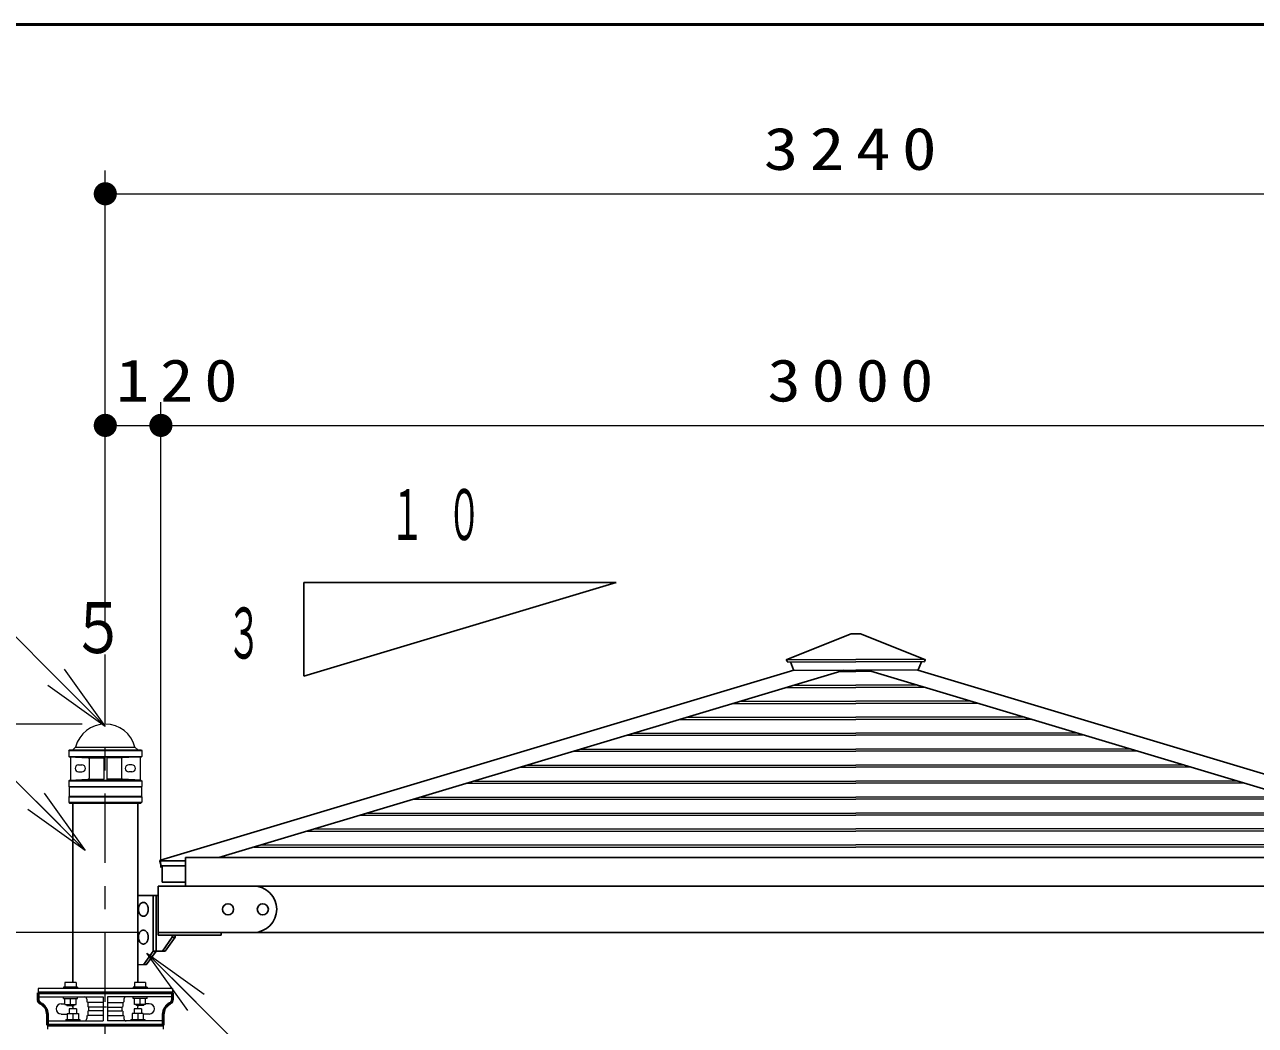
# Model space of a CAD drawing. Units: millimetres on the paper, scale 1:50. Extents: x -365 to 10, y -38 to 257.
# Drawn here: x -80.4 to -27.3, y 213.8 to 257 of the extents above; entities that cross this region are included whole.
import ezdxf
from ezdxf.enums import TextEntityAlignment as Align

# ---------------------------------------------------------------- set-up
doc = ezdxf.new("R2010")
doc.units = ezdxf.units.MM
doc.linetypes.add('USER2', pattern=[6, 3, -1, 1, -1])
doc.layers.add('LY_1', color=7, linetype='Continuous', lineweight=25)
doc.layers.add('LY_2', color=7, linetype='Continuous', lineweight=13)
doc.styles.add('ＭＳ ゴシック', font='')
doc.styles.get('ＭＳ ゴシック').set_extended_font_data('MS Gothic')

# ---------------------------------------------------------------- blocks, each defined once
blk = doc.blocks.new('filled_dot')
at = {"color": 0, "linetype": 'Continuous', "lineweight": -2, "const_width": 1.25}
blk.add_lwpolyline([(-0.625, 0, 1), (0.625, 0, 1)], format="xyb", close=True, dxfattribs=at)

msp = doc.modelspace()

# ---------------------------------------------------------------- linework, layer by layer
at = {"layer": 'LY_1', "lineweight": 13}
for p, q in [((-76.907, 231.028), (-76.907, 250.697)), ((-76.907, 249.697), (-12.107, 249.697)), ((-74.507, 220.606), (-74.507, 240.697)), ((-76.907, 239.697), (-70.62, 239.697)), ((-74.507, 239.697), (-14.507, 239.697)), ((-78.678, 229.169), (-76.91, 226.695)), ((-76.91, 226.695), (-79.385, 228.462)), ((-76.91, 226.695), (-79.031, 228.816)), ((-77.907, 226.804), (-106.907, 226.804)), ((-78.305, 225.686), (-78.187, 225.804)), ((-78.187, 225.804), (-75.627, 225.804)), ((-75.509, 225.686), (-75.627, 225.804)), ((-78.487, 225.666), (-78.467, 225.686)), ((-78.487, 225.666), (-78.487, 225.406)), ((-78.487, 225.666), (-75.327, 225.666)), ((-78.487, 225.406), (-75.327, 225.406)), ((-78.487, 225.406), (-78.467, 225.386)), ((-78.467, 225.686), (-75.347, 225.686)), ((-78.467, 225.386), (-77.645, 225.35)), ((-78.467, 225.386), (-75.347, 225.386)), ((-78.407, 225.382), (-78.407, 224.39)), ((-77.607, 225.348), (-76.977, 225.348)), ((-77.607, 225.31), (-77.607, 224.461)), ((-76.977, 225.346), (-76.977, 224.426)), ((-76.207, 225.348), (-76.837, 225.348)), ((-76.837, 225.346), (-76.837, 224.426)), ((-76.207, 225.31), (-76.207, 224.461)), ((-75.347, 225.386), (-76.168, 225.35)), ((-75.407, 225.382), (-75.407, 224.39)), ((-75.347, 225.686), (-75.327, 225.666)), ((-75.347, 225.386), (-75.327, 225.406)), ((-75.327, 225.666), (-75.327, 225.406)), ((-78.057, 225.036), (-77.917, 225.036)), ((-75.757, 225.036), (-75.897, 225.036)), ((-78.447, 224.386), (-78.487, 224.346)), ((-78.487, 224.346), (-75.327, 224.346)), ((-78.487, 224.346), (-78.487, 224.106)), ((-78.447, 224.386), (-77.645, 224.421)), ((-78.447, 224.386), (-75.367, 224.386)), ((-78.057, 224.736), (-77.917, 224.736)), ((-77.607, 224.422), (-76.977, 224.422)), ((-76.207, 224.422), (-76.837, 224.422)), ((-75.367, 224.386), (-76.168, 224.421)), ((-75.757, 224.736), (-75.897, 224.736)), ((-75.367, 224.386), (-75.327, 224.346)), ((-75.327, 224.346), (-75.327, 224.106)), ((-79.544, 223.82), (-77.777, 221.345)), ((-78.487, 224.106), (-75.327, 224.106)), ((-78.487, 224.106), (-78.467, 224.086)), ((-78.467, 223.686), (-78.487, 223.666)), ((-78.467, 224.086), (-75.347, 224.086)), ((-78.467, 224.086), (-78.467, 223.686)), ((-78.467, 223.686), (-75.347, 223.686)), ((-75.327, 224.106), (-75.347, 224.086)), ((-75.347, 224.086), (-75.347, 223.686)), ((-75.347, 223.686), (-75.327, 223.666)), ((-77.777, 221.345), (-79.898, 223.467)), ((-78.487, 223.666), (-75.327, 223.666)), ((-78.487, 223.666), (-78.487, 223.426)), ((-78.487, 223.426), (-75.327, 223.426)), ((-78.487, 223.426), (-78.447, 223.386)), ((-78.447, 223.386), (-75.367, 223.386)), ((-75.327, 223.426), (-75.367, 223.386)), ((-75.327, 223.666), (-75.327, 223.426)), ((-77.777, 221.345), (-80.251, 223.113)), ((-75.427, 217.804), (-96.907, 217.804)), ((-75.113, 216.914), (-72.991, 214.793)), ((-75.113, 216.914), (-72.638, 215.146)), ((-73.345, 214.439), (-75.113, 216.914)), ((-79.807, 215.384), (-79.807, 215.204)), ((-74.007, 215.384), (-79.807, 215.384)), ((-78.106, 215.448), (-78.707, 215.448)), ((-78.707, 215.448), (-78.707, 215.384)), ((-78.647, 215.648), (-78.647, 215.448)), ((-78.167, 215.648), (-78.647, 215.648)), ((-78.167, 215.648), (-78.167, 215.448)), ((-78.106, 215.448), (-78.106, 215.384)), ((-75.106, 215.448), (-75.707, 215.448)), ((-75.707, 215.448), (-75.707, 215.384)), ((-75.167, 215.648), (-75.647, 215.648)), ((-75.647, 215.648), (-75.647, 215.448)), ((-75.167, 215.648), (-75.167, 215.448)), ((-75.106, 215.448), (-75.106, 215.384)), ((-74.007, 215.384), (-74.007, 215.204)), ((-79.807, 215.024), (-76.997, 215.024)), ((-78.807, 214.724), (-78.647, 214.724)), ((-78.707, 214.96), (-78.707, 215.024)), ((-78.707, 214.96), (-78.107, 214.96)), ((-78.647, 214.7), (-78.647, 214.96)), ((-78.647, 214.7), (-78.167, 214.7)), ((-78.567, 214.648), (-78.567, 214.7)), ((-78.567, 214.648), (-78.247, 214.648)), ((-78.407, 214.7), (-78.407, 214.96)), ((-78.247, 214.648), (-78.247, 214.7)), ((-78.167, 214.7), (-78.167, 214.96)), ((-78.107, 214.96), (-78.107, 215.024)), ((-77.707, 214.924), (-77.707, 214.804)), ((-77.667, 214.784), (-77.707, 214.804)), ((-76.997, 214.784), (-77.667, 214.784)), ((-77.667, 214.784), (-77.667, 214.604)), ((-76.997, 215.024), (-76.997, 213.984)), ((-76.817, 215.024), (-76.817, 213.984)), ((-74.007, 215.024), (-76.817, 215.024)), ((-76.817, 214.784), (-76.147, 214.784)), ((-76.147, 214.784), (-76.107, 214.804)), ((-76.147, 214.784), (-76.147, 214.604)), ((-76.107, 214.924), (-76.107, 214.804)), ((-75.707, 214.96), (-75.707, 215.024)), ((-75.107, 214.96), (-75.707, 214.96)), ((-75.647, 214.7), (-75.647, 214.96)), ((-75.167, 214.7), (-75.647, 214.7)), ((-75.567, 214.648), (-75.567, 214.7)), ((-75.247, 214.648), (-75.567, 214.648)), ((-75.407, 214.7), (-75.407, 214.96)), ((-75.247, 214.648), (-75.247, 214.7)), ((-75.167, 214.7), (-75.167, 214.96)), ((-75.007, 214.724), (-75.167, 214.724)), ((-75.107, 214.96), (-75.107, 215.024)), ((-78.807, 214.284), (-78.547, 214.284)), ((-78.547, 214.308), (-78.067, 214.308)), ((-78.547, 214.308), (-78.547, 214.048)), ((-78.147, 214.504), (-78.467, 214.504)), ((-78.467, 214.504), (-78.467, 214.308)), ((-78.307, 214.308), (-78.307, 214.048)), ((-78.147, 214.504), (-78.147, 214.308)), ((-78.067, 214.308), (-78.067, 214.048)), ((-77.707, 214.204), (-77.667, 214.224)), ((-77.707, 214.204), (-77.707, 214.084)), ((-77.627, 214.584), (-77.667, 214.604)), ((-77.667, 214.404), (-77.627, 214.424)), ((-77.667, 214.404), (-77.667, 214.224)), ((-76.997, 214.224), (-77.667, 214.224)), ((-76.997, 214.584), (-77.627, 214.584)), ((-77.627, 214.584), (-77.627, 214.424)), ((-76.997, 214.424), (-77.627, 214.424)), ((-76.857, 214.584), (-76.957, 214.584)), ((-76.817, 214.584), (-76.187, 214.584)), ((-76.817, 214.424), (-76.187, 214.424)), ((-76.817, 214.224), (-76.147, 214.224)), ((-76.187, 214.584), (-76.147, 214.604)), ((-76.187, 214.584), (-76.187, 214.424)), ((-76.147, 214.404), (-76.187, 214.424)), ((-76.147, 214.404), (-76.147, 214.224)), ((-76.107, 214.204), (-76.147, 214.224)), ((-76.107, 214.204), (-76.107, 214.084)), ((-75.267, 214.308), (-75.747, 214.308)), ((-75.747, 214.308), (-75.747, 214.048)), ((-75.667, 214.504), (-75.667, 214.308)), ((-75.347, 214.504), (-75.667, 214.504)), ((-75.507, 214.308), (-75.507, 214.048)), ((-75.347, 214.504), (-75.347, 214.308)), ((-75.267, 214.308), (-75.267, 214.048)), ((-75.007, 214.284), (-75.267, 214.284)), ((-79.407, 213.984), (-76.997, 213.984)), ((-79.407, 213.804), (-79.407, 213.624)), ((-79.407, 213.804), (-74.407, 213.804)), ((-78.607, 214.048), (-78.007, 214.048)), ((-78.607, 214.048), (-78.607, 213.984)), ((-78.007, 214.048), (-78.007, 213.984)), ((-74.407, 213.984), (-76.817, 213.984)), ((-75.807, 214.048), (-75.807, 213.984)), ((-75.807, 214.048), (-75.207, 214.048)), ((-75.207, 214.048), (-75.207, 213.984)), ((-74.407, 213.804), (-74.407, 213.624))]:
    msp.add_line(p, q, dxfattribs=at)
at = {"layer": 'LY_1'}
for p, q in [((-68.334, 228.865), (-54.854, 232.909)), ((-68.334, 232.909), (-54.854, 232.909)), ((-68.334, 232.909), (-68.334, 228.865)), ((-78.305, 223.386), (-78.305, 215.648)), ((-75.509, 215.648), (-75.509, 223.386)), ((-73.447, 221.034), (-15.567, 221.034)), ((-73.447, 219.804), (-73.447, 221.034)), ((-74.447, 219.973), (-74.447, 220.685)), ((-73.447, 219.973), (-74.447, 219.973)), ((-44.507, 219.804), (-70.507, 219.804)), ((-44.507, 219.804), (-18.507, 219.804)), ((-44.507, 217.804), (-70.507, 217.804)), ((-44.507, 217.804), (-18.507, 217.804))]:
    msp.add_line(p, q, dxfattribs=at)
at = {"layer": 'LY_1', "color": 2}
for p, q in [((-47.488, 229.596), (-44.705, 230.704)), ((-44.705, 230.704), (-44.507, 230.704)), ((-44.308, 230.704), (-44.507, 230.704)), ((-41.525, 229.596), (-44.308, 230.704)), ((-47.499, 229.57), (-47.47, 229.496)), ((-41.514, 229.57), (-41.543, 229.496)), ((-47.335, 229.483), (-47.2, 229.143)), ((-41.678, 229.483), (-41.813, 229.143))]:
    msp.add_line(p, q, dxfattribs=at)
at = {"layer": 'LY_1', "linetype": 'USER2', "lineweight": 13}
msp.add_line((-76.907, 166.804), (-76.907, 230.028), dxfattribs=at)
at = {"layer": 'LY_1', "color": 2, "lineweight": 13}
for p, q in [((-47.497, 229.589), (-44.507, 229.589)), ((-41.516, 229.589), (-44.507, 229.589)), ((-47.451, 229.483), (-44.507, 229.483)), ((-47.181, 229.13), (-44.507, 229.13)), ((-41.562, 229.483), (-44.507, 229.483)), ((-41.832, 229.13), (-44.507, 229.13))]:
    msp.add_line(p, q, dxfattribs=at)
at = {"layer": 'LY_1', "color": 131}
for p, q in [((-47.178, 229.13), (-74.531, 220.924)), ((-45.012, 229.13), (-72, 221.034)), ((-44.001, 229.13), (-17.013, 221.034)), ((-41.835, 229.13), (-14.482, 220.924)), ((-74.492, 220.685), (-74.552, 220.884)), ((-74.492, 220.685), (-73.447, 220.685))]:
    msp.add_line(p, q, dxfattribs=at)
at = {"layer": 'LY_1', "color": 12, "lineweight": 13}
for p, q in [((-45.196, 229.075), (-44.507, 229.075)), ((-43.817, 229.075), (-44.507, 229.075)), ((-47.181, 228.479), (-44.507, 228.479)), ((-41.832, 228.479), (-44.507, 228.479)), ((-47.495, 228.385), (-44.507, 228.385)), ((-41.518, 228.385), (-44.507, 228.385)), ((-49.794, 227.695), (-44.507, 227.695)), ((-49.48, 227.79), (-44.507, 227.79)), ((-39.533, 227.79), (-44.507, 227.79)), ((-39.219, 227.695), (-44.507, 227.695)), ((-52.093, 227.006), (-44.507, 227.006)), ((-51.778, 227.1), (-44.507, 227.1)), ((-37.235, 227.1), (-44.507, 227.1)), ((-36.92, 227.006), (-44.507, 227.006)), ((-54.077, 226.411), (-44.507, 226.411)), ((-34.936, 226.411), (-44.507, 226.411)), ((-54.392, 226.316), (-44.507, 226.316)), ((-34.622, 226.316), (-44.507, 226.316)), ((-56.69, 225.627), (-44.507, 225.627)), ((-56.376, 225.721), (-44.507, 225.721)), ((-32.637, 225.721), (-44.507, 225.721)), ((-32.323, 225.627), (-44.507, 225.627)), ((-58.989, 224.937), (-44.507, 224.937)), ((-58.675, 225.031), (-44.507, 225.031)), ((-30.338, 225.031), (-44.507, 225.031)), ((-30.024, 224.937), (-44.507, 224.937)), ((-61.288, 224.247), (-44.507, 224.247)), ((-60.973, 224.342), (-44.507, 224.342)), ((-28.04, 224.342), (-44.507, 224.342)), ((-27.725, 224.247), (-44.507, 224.247)), ((-63.587, 223.558), (-44.507, 223.558)), ((-63.272, 223.652), (-44.507, 223.652)), ((-25.741, 223.652), (-44.507, 223.652)), ((-25.426, 223.558), (-44.507, 223.558)), ((-65.885, 222.868), (-44.507, 222.868)), ((-65.571, 222.962), (-44.507, 222.962)), ((-23.442, 222.962), (-44.507, 222.962)), ((-23.128, 222.868), (-44.507, 222.868)), ((-68.184, 222.178), (-44.507, 222.178)), ((-67.87, 222.273), (-44.507, 222.273)), ((-21.143, 222.273), (-44.507, 222.273)), ((-20.829, 222.178), (-44.507, 222.178)), ((-70.169, 221.583), (-44.507, 221.583)), ((-18.844, 221.583), (-44.507, 221.583)), ((-70.483, 221.489), (-44.507, 221.489)), ((-18.53, 221.489), (-44.507, 221.489))]:
    msp.add_line(p, q, dxfattribs=at)
at = {"layer": 'LY_1', "color": 4}
msp.add_line((-73.447, 220.893), (-74.507, 220.893), dxfattribs=at)
at = {"layer": 'LY_1', "color": 40}
for p, q in [((-70.507, 219.804), (-74.626, 219.804)), ((-74.626, 217.684), (-74.626, 219.804)), ((-74.626, 219.404), (-75.509, 219.404)), ((-74.839, 217.004), (-74.839, 219.404)), ((-74.712, 217.004), (-74.712, 219.404)), ((-70.507, 217.804), (-74.626, 217.804)), ((-74.626, 217.684), (-71.907, 217.684)), ((-74.443, 217.004), (-74.019, 217.604)), ((-74.316, 217.004), (-73.891, 217.604)), ((-74.019, 217.604), (-74.019, 217.684)), ((-73.891, 217.604), (-74.019, 217.604)), ((-73.891, 217.604), (-73.891, 217.684)), ((-71.907, 217.684), (-71.907, 217.804)), ((-75.263, 216.404), (-74.839, 217.004)), ((-75.136, 216.404), (-74.712, 217.004)), ((-74.316, 217.004), (-74.839, 217.004))]:
    msp.add_line(p, q, dxfattribs=at)
at = {"layer": 'LY_1', "color": 40, "lineweight": 13}
msp.add_line((-75.136, 216.404), (-75.509, 216.404), dxfattribs=at)
at = {"layer": 'LY_1', "color": 140, "lineweight": 50}
for p, q in [((-79.807, 215.204), (-79.807, 214.92)), ((-79.807, 215.204), (-74.007, 215.204)), ((-74.007, 215.204), (-74.007, 214.92)), ((-79.407, 214.264), (-79.407, 213.804)), ((-74.407, 214.264), (-74.407, 213.804)), ((-79.407, 213.804), (-74.407, 213.804))]:
    msp.add_line(p, q, dxfattribs=at)
at = {"layer": 'LY_1', "lineweight": 13}
for points in [[(-76.91, 226.695), (-83.193, 232.977), (-111.268, 232.977)], [(-77.777, 221.345), (-84.446, 228.015), (-123.853, 228.015)], [(-75.113, 216.914), (-66.518, 208.32), (-41.563, 208.32)]]:
    msp.add_lwpolyline(points, dxfattribs=at)
at = {"layer": 'LY_1', "color": 40}
for points in [[(-75.263, 219.104), (-75.282, 219.102), (-75.3, 219.099), (-75.318, 219.093), (-75.336, 219.085), (-75.353, 219.075), (-75.369, 219.063), (-75.385, 219.049), (-75.4, 219.033), (-75.413, 219.016), (-75.426, 218.996), (-75.437, 218.976), (-75.447, 218.954), (-75.456, 218.93), (-75.463, 218.906), (-75.468, 218.881), (-75.472, 218.856), (-75.475, 218.83), (-75.475, 218.804), (-75.475, 218.777), (-75.472, 218.751), (-75.468, 218.726), (-75.463, 218.701), (-75.456, 218.677), (-75.447, 218.654), (-75.437, 218.632), (-75.426, 218.611), (-75.413, 218.591), (-75.4, 218.574), (-75.385, 218.558), (-75.369, 218.544), (-75.353, 218.532), (-75.336, 218.522), (-75.318, 218.514), (-75.3, 218.508), (-75.282, 218.505), (-75.263, 218.504), (-75.245, 218.505), (-75.226, 218.508), (-75.208, 218.514), (-75.191, 218.522), (-75.174, 218.532), (-75.157, 218.544), (-75.142, 218.558), (-75.127, 218.574), (-75.113, 218.591), (-75.101, 218.611), (-75.089, 218.632), (-75.08, 218.654), (-75.071, 218.677), (-75.064, 218.701), (-75.058, 218.726), (-75.054, 218.751), (-75.052, 218.777), (-75.051, 218.804), (-75.052, 218.83), (-75.054, 218.856), (-75.058, 218.881), (-75.064, 218.906), (-75.071, 218.93), (-75.08, 218.954), (-75.089, 218.976), (-75.101, 218.996), (-75.113, 219.016), (-75.127, 219.033), (-75.142, 219.049), (-75.157, 219.063), (-75.174, 219.075), (-75.191, 219.085), (-75.208, 219.093), (-75.226, 219.099), (-75.245, 219.102)], [(-75.263, 217.904), (-75.282, 217.902), (-75.3, 217.899), (-75.318, 217.893), (-75.336, 217.885), (-75.353, 217.875), (-75.369, 217.863), (-75.385, 217.849), (-75.4, 217.833), (-75.413, 217.816), (-75.426, 217.796), (-75.437, 217.776), (-75.447, 217.754), (-75.456, 217.73), (-75.463, 217.706), (-75.468, 217.681), (-75.472, 217.656), (-75.475, 217.63), (-75.475, 217.604), (-75.475, 217.577), (-75.472, 217.551), (-75.468, 217.526), (-75.463, 217.501), (-75.456, 217.477), (-75.447, 217.454), (-75.437, 217.432), (-75.426, 217.411), (-75.413, 217.391), (-75.4, 217.374), (-75.385, 217.358), (-75.369, 217.344), (-75.353, 217.332), (-75.336, 217.322), (-75.318, 217.314), (-75.3, 217.308), (-75.282, 217.305), (-75.263, 217.304), (-75.245, 217.305), (-75.226, 217.308), (-75.208, 217.314), (-75.191, 217.322), (-75.174, 217.332), (-75.157, 217.344), (-75.142, 217.358), (-75.127, 217.374), (-75.113, 217.391), (-75.101, 217.411), (-75.089, 217.432), (-75.08, 217.454), (-75.071, 217.477), (-75.064, 217.501), (-75.058, 217.526), (-75.054, 217.551), (-75.052, 217.577), (-75.051, 217.604), (-75.052, 217.63), (-75.054, 217.656), (-75.058, 217.681), (-75.064, 217.706), (-75.071, 217.73), (-75.08, 217.754), (-75.089, 217.776), (-75.101, 217.796), (-75.113, 217.816), (-75.127, 217.833), (-75.142, 217.849), (-75.157, 217.863), (-75.174, 217.875), (-75.191, 217.885), (-75.208, 217.893), (-75.226, 217.899), (-75.245, 217.902)]]:
    msp.add_lwpolyline(points, close=True, dxfattribs=at)
for centre in [(-71.607, 218.804), (-70.107, 218.804)]:
    msp.add_circle(centre, 0.24, dxfattribs=at)
at = {"layer": 'LY_1', "color": 2}
for centre, start, end in [((-47.481, 229.578), 111.7, 201.7), ((-41.532, 229.578), 338.3, 68.3), ((-47.451, 229.503), 201.7, 270), ((-47.181, 229.15), 196.7, 270), ((-41.832, 229.15), 270, 343.3), ((-41.562, 229.503), 270, 338.3)]:
    msp.add_arc(centre, 0.02, start, end, dxfattribs=at)
at = {"layer": 'LY_1', "lineweight": 13}
for centre, radius, start, end in [((-76.907, 225.484), 1.319, 14.0025, 165.9975), ((-77.647, 225.31), 0.04, 0, 87.5), ((-77.017, 225.346), 0.04, 0, 90), ((-76.797, 225.346), 0.04, 90, 180), ((-76.167, 225.31), 0.04, 92.5, 180), ((-78.057, 224.886), 0.15, 90, 270), ((-77.917, 224.886), 0.15, 270, 90), ((-75.897, 224.886), 0.15, 90, 270), ((-75.757, 224.886), 0.15, 270, 90), ((-77.647, 224.461), 0.04, 272.5, 0), ((-77.017, 224.426), 0.04, 270, 0), ((-76.797, 224.426), 0.04, 180, 270), ((-76.167, 224.461), 0.04, 180, 267.5), ((-78.807, 214.504), 0.22, 90, 267.3386), ((-78.507, 214.504), 0.22, 0.0002, 40.887), ((-77.807, 214.924), 0.1, 0, 90), ((-76.007, 214.924), 0.1, 90, 180), ((-75.307, 214.504), 0.22, 139.113, 179.9998), ((-75.007, 214.504), 0.22, 270, 90), ((-77.807, 214.084), 0.1, 270, 0), ((-76.007, 214.084), 0.1, 180, 270)]:
    msp.add_arc(centre, radius, start, end, dxfattribs=at)
at = {"layer": 'LY_1', "color": 131}
msp.add_arc((-74.521, 220.894), 0.032, 106.6992, 196.6992, dxfattribs=at)
at = {"layer": 'LY_1', "color": 40}
msp.add_arc((-70.507, 218.804), 1, 270, 90, dxfattribs=at)
at = {"layer": 'LY_1', "color": 140, "lineweight": 50}
for centre, radius, start, end in [((-79.607, 214.92), 0.2, 180, 242.7423), ((-79.945, 214.264), 0.538, 0, 62.7423), ((-73.869, 214.264), 0.538, 117.2577, 180), ((-74.207, 214.92), 0.2, 297.2577, 0)]:
    msp.add_arc(centre, radius, start, end, dxfattribs=at)
at = {"layer": 'LY_2', "lineweight": 50}
msp.add_line((0, 257), (-365, 257), dxfattribs=at)

# ---------------------------------------------------------------- block references
at = {"layer": 'LY_1', "lineweight": 13, "xscale": 0.4, "yscale": 0.4}
for p in [(-76.907, 249.697), (-76.907, 239.697), (-74.507, 239.697)]:
    msp.add_blockref('filled_dot', p, dxfattribs=at)
at = {"layer": 'LY_1', "lineweight": 13, "xscale": 0.4, "yscale": 0.4, "rotation": 180}
msp.add_blockref('filled_dot', (-74.507, 239.697), dxfattribs=at)

# ---------------------------------------------------------------- texts
at = {"layer": 'LY_1', "style": 'ＭＳ ゴシック', "width": 0.5}
msp.add_text('３', height=2.199, dxfattribs=at).set_placement((-70.921, 230.729), align=Align.MIDDLE_CENTER)
at = {"layer": 'LY_1', "style": 'ＭＳ ゴシック'}
for s, insert, char_height, attachment_point in [('\\T1.33;\\W1.2;3240', (-44.507, 250.697), 1.833, 8), ('\\T1.33;\\W1.15;120', (-73.588, 240.697), 1.833, 8), ('\\T1.33;\\W1.15;3000', (-44.507, 240.697), 1.833, 8), ('\\T1.64;\\W0.5;１０', (-62.166, 235.829), 2.199, 5), ('\\T1.63;\\W0.8;束柱：φ１３９．８×４．５', (-124.382, 230.665), 2.199, 4)]:
    msp.add_mtext(s, dxfattribs=dict(at, insert=insert, char_height=char_height, attachment_point=attachment_point))

doc.saveas('drawing.dxf')
